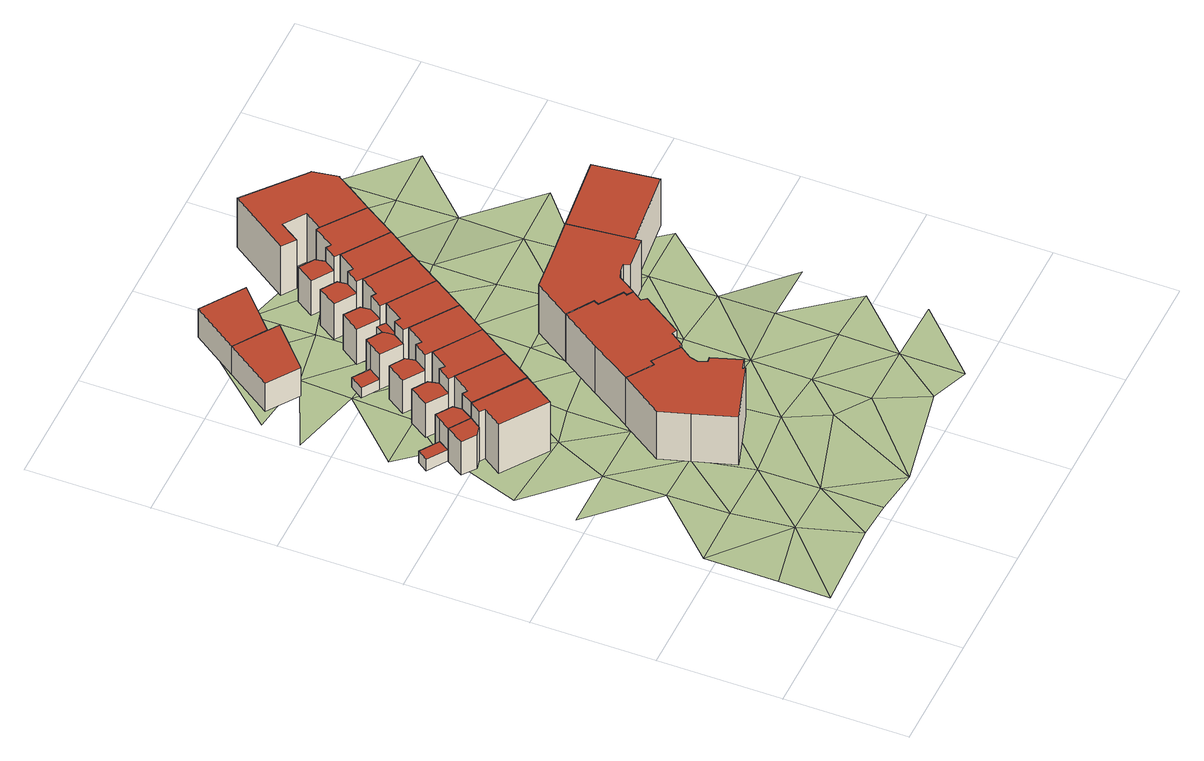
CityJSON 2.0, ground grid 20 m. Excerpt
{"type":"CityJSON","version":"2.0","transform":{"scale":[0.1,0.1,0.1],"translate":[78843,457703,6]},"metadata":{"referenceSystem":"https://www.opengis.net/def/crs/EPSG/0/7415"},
"CityObjects":{
"building1":{"type":"Building","children":["building1-1","building1-2"]},
"building1-1":{"type":"BuildingPart","attributes":{"roofType":"1000","RelativeEavesHeight":6.84,"RelativeRidgeHeight":6.84,"AbsoluteEavesHeight":13.2,"AbsoluteRidgeHeight":13.2},"parents":["building1"],"geometry":[{"type":"Solid","lod":"2","boundaries":[[[[0,1,2,3]],[[1,4,5,2]],[[4,6,7,5]],[[6,8,9,7]],[[8,0,3,9]],[[8,6,4,1,0]],[[3,2,5,7,9]]]],"semantics":{"surfaces":[{"type":"WallSurface"},{"type":"RoofSurface","Direction":0,"Slope":90},{"type":"GroundSurface"}],"values":[[0,0,0,0,0,1,2]]}}]},
"building1-2":{"type":"BuildingPart","attributes":{"roofType":"1000","RelativeEavesHeight":10.1,"RelativeRidgeHeight":10.1,"AbsoluteEavesHeight":16.35,"AbsoluteRidgeHeight":16.35},"parents":["building1"],"geometry":[{"type":"Solid","lod":"2","boundaries":[[[[10,11,12,13]],[[11,14,15,12]],[[14,16,17,15]],[[16,18,19,17]],[[18,20,21,19]],[[20,10,13,21]],[[20,18,16,14,11,10]],[[13,12,15,17,19,21]]]],"semantics":{"surfaces":[{"type":"WallSurface"},{"type":"RoofSurface","Direction":0,"Slope":90},{"type":"GroundSurface"}],"values":[[0,0,0,0,0,0,1,2]]}}]},
"building2":{"type":"Building","children":["building2-1","building2-2","building2-3"]},
"building2-1":{"type":"BuildingPart","attributes":{"roofType":"1000","RelativeEavesHeight":2.29,"RelativeRidgeHeight":2.29,"AbsoluteEavesHeight":8.7,"AbsoluteRidgeHeight":8.7},"parents":["building2"],"geometry":[{"type":"Solid","lod":"2","boundaries":[[[[22,23,24,25]],[[23,26,27,24]],[[26,28,29,27]],[[28,22,25,29]],[[28,26,23,22]],[[25,24,27,29]]]],"semantics":{"surfaces":[{"type":"WallSurface"},{"type":"RoofSurface","Direction":0,"Slope":90},{"type":"GroundSurface"}],"values":[[0,0,0,0,1,2]]}}]},
"building2-2":{"type":"BuildingPart","attributes":{"roofType":"1000","RelativeEavesHeight":6.83,"RelativeRidgeHeight":6.83,"AbsoluteEavesHeight":13.2,"AbsoluteRidgeHeight":13.2},"parents":["building2"],"geometry":[{"type":"Solid","lod":"2","boundaries":[[[[0,8,9,3]],[[8,30,25,9]],[[30,31,29,25]],[[31,32,33,29]],[[32,34,35,33]],[[34,36,37,35]],[[36,0,3,37]],[[36,34,32,31,30,8,0]],[[3,9,25,29,33,35,37]]]],"semantics":{"surfaces":[{"type":"WallSurface"},{"type":"RoofSurface","Direction":0,"Slope":90},{"type":"GroundSurface"}],"values":[[0,0,0,0,0,0,0,1,2]]}}]},
"building2-3":{"type":"BuildingPart","attributes":{"roofType":"1000","RelativeEavesHeight":10.08,"RelativeRidgeHeight":10.08,"AbsoluteEavesHeight":16.35,"AbsoluteRidgeHeight":16.35},"parents":["building2"],"geometry":[{"type":"Solid","lod":"2","boundaries":[[[[38,39,40,41]],[[39,42,43,40]],[[42,44,45,43]],[[44,46,47,45]],[[46,48,49,47]],[[48,38,41,49]],[[48,46,44,42,39,38]],[[41,40,43,45,47,49]]]],"semantics":{"surfaces":[{"type":"WallSurface"},{"type":"RoofSurface","Direction":11.87,"Slope":90},{"type":"GroundSurface"}],"values":[[0,0,0,0,0,0,1,2]]}}]},
"building3":{"type":"Building","attributes":{"roofType":"1000","RelativeEavesHeight":9.79,"RelativeRidgeHeight":9.79,"AbsoluteEavesHeight":16.14,"AbsoluteRidgeHeight":16.14},"geometry":[{"type":"Solid","lod":"2","boundaries":[[[[50,51,52,53]],[[51,54,55,52]],[[54,56,57,55]],[[56,58,59,57]],[[58,60,61,59]],[[60,62,63,61]],[[62,64,65,63]],[[64,66,67,65]],[[66,68,69,67]],[[68,70,71,69]],[[70,72,73,71]],[[72,74,75,73]],[[74,76,77,75]],[[76,78,79,77]],[[78,50,53,79]],[[78,76,74,72,70,68,66,64,62,60,58,56,54,51,50]],[[53,52,55,57,59,61,63,65,67,69,71,73,75,77,79]]]],"semantics":{"surfaces":[{"type":"WallSurface"},{"type":"RoofSurface","Direction":0,"Slope":90},{"type":"GroundSurface"}],"values":[[0,0,0,0,0,0,0,0,0,0,0,0,0,0,0,1,2]]}}]},
"building4":{"type":"Building","children":["building4-1","building4-2"]},
"building4-1":{"type":"BuildingPart","attributes":{"roofType":"1000","RelativeEavesHeight":10.06,"RelativeRidgeHeight":10.06,"AbsoluteEavesHeight":16.35,"AbsoluteRidgeHeight":16.35},"parents":["building4"],"geometry":[{"type":"Solid","lod":"2","boundaries":[[[[80,38,41,81]],[[38,82,83,41]],[[82,84,85,83]],[[84,86,87,85]],[[86,88,89,87]],[[88,80,81,89]],[[88,86,84,82,38,80]],[[81,41,83,85,87,89]]]],"semantics":{"surfaces":[{"type":"WallSurface"},{"type":"RoofSurface","Direction":12.4,"Slope":90},{"type":"GroundSurface"}],"values":[[0,0,0,0,0,0,1,2]]}}]},
"building4-2":{"type":"BuildingPart","attributes":{"roofType":"1000","RelativeEavesHeight":7,"RelativeRidgeHeight":7,"AbsoluteEavesHeight":13.38,"AbsoluteRidgeHeight":13.38},"parents":["building4"],"geometry":[{"type":"Solid","lod":"2","boundaries":[[[[90,91,92,93]],[[91,94,95,92]],[[94,96,97,95]],[[96,98,99,97]],[[98,90,93,99]],[[98,96,94,91,90]],[[93,92,95,97,99]]]],"semantics":{"surfaces":[{"type":"WallSurface"},{"type":"RoofSurface","Direction":0,"Slope":90},{"type":"GroundSurface"}],"values":[[0,0,0,0,0,1,2]]}}]},
"building5":{"type":"Building","attributes":{"roofType":"1000","RelativeEavesHeight":5.78,"RelativeRidgeHeight":5.78,"AbsoluteEavesHeight":12.29,"AbsoluteRidgeHeight":12.29},"geometry":[{"type":"Solid","lod":"2","boundaries":[[[[100,101,102,103]],[[101,104,105,102]],[[104,106,107,105]],[[106,100,103,107]],[[106,104,101,100]],[[103,102,105,107]]]],"semantics":{"surfaces":[{"type":"WallSurface"},{"type":"RoofSurface","Direction":166.5,"Slope":90},{"type":"GroundSurface"}],"values":[[0,0,0,0,1,2]]}}]},
"building6":{"type":"Building","children":["building6-1","building6-2"]},
"building6-1":{"type":"BuildingPart","attributes":{"roofType":"1000","RelativeEavesHeight":10.04,"RelativeRidgeHeight":10.04,"AbsoluteEavesHeight":16.35,"AbsoluteRidgeHeight":16.35},"parents":["building6"],"geometry":[{"type":"Solid","lod":"2","boundaries":[[[[108,80,81,109]],[[80,110,111,81]],[[110,112,113,111]],[[112,114,115,113]],[[114,116,117,115]],[[116,108,109,117]],[[116,114,112,110,80,108]],[[109,81,111,113,115,117]]]],"semantics":{"surfaces":[{"type":"WallSurface"},{"type":"RoofSurface","Direction":0,"Slope":90},{"type":"GroundSurface"}],"values":[[0,0,0,0,0,0,1,2]]}}]},
"building6-2":{"type":"BuildingPart","attributes":{"roofType":"1000","RelativeEavesHeight":6.8,"RelativeRidgeHeight":6.8,"AbsoluteEavesHeight":13.2,"AbsoluteRidgeHeight":13.2},"parents":["building6"],"geometry":[{"type":"Solid","lod":"2","boundaries":[[[[118,119,120,121]],[[119,122,123,120]],[[122,124,125,123]],[[124,126,127,125]],[[126,118,121,127]],[[126,124,122,119,118]],[[121,120,123,125,127]]]],"semantics":{"surfaces":[{"type":"WallSurface"},{"type":"RoofSurface","Direction":0,"Slope":90},{"type":"GroundSurface"}],"values":[[0,0,0,0,0,1,2]]}}]},
"building7":{"type":"Building","children":["building7-1","building7-2","building7-3","building7-4"]},
"building7-1":{"type":"BuildingPart","attributes":{"roofType":"1000","RelativeEavesHeight":7.11,"RelativeRidgeHeight":7.11,"AbsoluteEavesHeight":13.55,"AbsoluteRidgeHeight":13.55},"parents":["building7"],"geometry":[{"type":"Solid","lod":"2","boundaries":[[[[128,129,130,131]],[[129,132,133,130]],[[132,134,135,133]],[[134,136,137,135]],[[136,138,139,137]],[[138,140,141,139]],[[140,128,131,141]],[[140,138,136,134,132,129,128]],[[131,130,133,135,137,139,141]]]],"semantics":{"surfaces":[{"type":"WallSurface"},{"type":"RoofSurface","Direction":111.69,"Slope":90},{"type":"GroundSurface"}],"values":[[0,0,0,0,0,0,0,1,2]]}}]},
"building7-2":{"type":"BuildingPart","attributes":{"roofType":"1000","RelativeEavesHeight":10.02,"RelativeRidgeHeight":10.02,"AbsoluteEavesHeight":16.35,"AbsoluteRidgeHeight":16.35},"parents":["building7"],"geometry":[{"type":"Solid","lod":"2","boundaries":[[[[142,143,144,145]],[[143,108,109,144]],[[108,116,117,109]],[[116,146,147,117]],[[146,148,149,147]],[[148,150,151,149]],[[150,152,153,151]],[[152,142,145,153]],[[152,150,148,146,116,108,143,142]],[[145,144,109,117,147,149,151,153]]]],"semantics":{"surfaces":[{"type":"WallSurface"},{"type":"RoofSurface","Direction":9.28,"Slope":90},{"type":"GroundSurface"}],"values":[[0,0,0,0,0,0,0,0,1,2]]}}]},
"building7-3":{"type":"BuildingPart","attributes":{"roofType":"1000","RelativeEavesHeight":1.97,"RelativeRidgeHeight":1.97,"AbsoluteEavesHeight":8.45,"AbsoluteRidgeHeight":8.45},"parents":["building7"],"geometry":[{"type":"Solid","lod":"2","boundaries":[[[[154,155,156,157]],[[155,158,159,156]],[[158,160,161,159]],[[160,154,157,161]],[[160,158,155,154]],[[157,156,159,161]]]],"semantics":{"surfaces":[{"type":"WallSurface"},{"type":"RoofSurface","Direction":0,"Slope":90},{"type":"GroundSurface"}],"values":[[0,0,0,0,1,2]]}}]},
"building7-4":{"type":"BuildingPart","attributes":{"roofType":"1000","RelativeEavesHeight":5.88,"RelativeRidgeHeight":5.88,"AbsoluteEavesHeight":12.35,"AbsoluteRidgeHeight":12.35},"parents":["building7"],"geometry":[{"type":"Solid","lod":"2","boundaries":[[[[162,163,164,165]],[[163,166,167,164]],[[166,168,169,167]],[[168,170,171,169]],[[170,162,165,171]],[[170,168,166,163,162]],[[165,164,167,169,171]]]],"semantics":{"surfaces":[{"type":"WallSurface"},{"type":"RoofSurface","Direction":42.53,"Slope":90},{"type":"GroundSurface"}],"values":[[0,0,0,0,0,1,2]]}}]},
"building8":{"type":"Building","attributes":{"roofType":"1000","RelativeEavesHeight":9.75,"RelativeRidgeHeight":9.75,"AbsoluteEavesHeight":16.14,"AbsoluteRidgeHeight":16.14},"geometry":[{"type":"Solid","lod":"2","boundaries":[[[[172,173,174,175]],[[173,176,177,174]],[[176,178,179,177]],[[178,180,181,179]],[[180,182,183,181]],[[182,68,184,183]],[[68,66,185,184]],[[66,64,186,185]],[[64,62,187,186]],[[62,188,189,187]],[[188,190,191,189]],[[190,192,193,191]],[[192,194,195,193]],[[194,196,197,195]],[[196,198,199,197]],[[198,200,201,199]],[[200,202,203,201]],[[202,204,205,203]],[[204,172,175,205]],[[204,202,200,198,196,194,192,190,188,62,64,66,68,182,180,178,176,173,172]],[[175,174,177,179,181,183,184,185,186,187,189,191,193,195,197,199,201,203,205]]]],"semantics":{"surfaces":[{"type":"WallSurface"},{"type":"RoofSurface","Direction":0,"Slope":90},{"type":"GroundSurface"}],"values":[[0,0,0,0,0,0,0,0,0,0,0,0,0,0,0,0,0,0,0,1,2]]}}]},
"building9":{"type":"Building","attributes":{"roofType":"1000","RelativeEavesHeight":5.77,"RelativeRidgeHeight":5.77,"AbsoluteEavesHeight":12.28,"AbsoluteRidgeHeight":12.28},"geometry":[{"type":"Solid","lod":"2","boundaries":[[[[206,104,105,207]],[[104,208,209,105]],[[208,210,211,209]],[[210,206,207,211]],[[210,208,104,206]],[[207,105,209,211]]]],"semantics":{"surfaces":[{"type":"WallSurface"},{"type":"RoofSurface","Direction":166.62,"Slope":90},{"type":"GroundSurface"}],"values":[[0,0,0,0,1,2]]}}]},
"building10":{"type":"Building","children":["building10-1","building10-2"]},
"building10-1":{"type":"BuildingPart","attributes":{"roofType":"1000","RelativeEavesHeight":9.97,"RelativeRidgeHeight":9.97,"AbsoluteEavesHeight":16.35,"AbsoluteRidgeHeight":16.35},"parents":["building10"],"geometry":[{"type":"Solid","lod":"2","boundaries":[[[[212,142,213,214]],[[142,215,216,213]],[[215,217,218,216]],[[217,219,220,218]],[[219,221,222,220]],[[221,212,214,222]],[[221,219,217,215,142,212]],[[214,213,216,218,220,222]]]],"semantics":{"surfaces":[{"type":"WallSurface"},{"type":"RoofSurface","Direction":12.06,"Slope":90},{"type":"GroundSurface"}],"values":[[0,0,0,0,0,0,1,2]]}}]},
"building10-2":{"type":"BuildingPart","attributes":{"roofType":"1000","RelativeEavesHeight":7.17,"RelativeRidgeHeight":7.17,"AbsoluteEavesHeight":13.7,"AbsoluteRidgeHeight":13.7},"parents":["building10"],"geometry":[{"type":"Solid","lod":"2","boundaries":[[[[223,224,225,226]],[[224,227,228,225]],[[227,229,230,228]],[[229,231,232,230]],[[231,223,226,232]],[[231,229,227,224,223]],[[226,225,228,230,232]]]],"semantics":{"surfaces":[{"type":"WallSurface"},{"type":"RoofSurface","Direction":0,"Slope":90},{"type":"GroundSurface"}],"values":[[0,0,0,0,0,1,2]]}}]},
"building11":{"type":"Building","children":["building11-1","building11-2"]},
"building11-1":{"type":"BuildingPart","attributes":{"roofType":"1000","RelativeEavesHeight":9.96,"RelativeRidgeHeight":9.96,"AbsoluteEavesHeight":16.35,"AbsoluteRidgeHeight":16.35},"parents":["building11"],"geometry":[{"type":"Solid","lod":"2","boundaries":[[[[233,212,214,234]],[[212,235,236,214]],[[235,237,238,236]],[[237,239,240,238]],[[239,241,242,240]],[[241,233,234,242]],[[241,239,237,235,212,233]],[[234,214,236,238,240,242]]]],"semantics":{"surfaces":[{"type":"WallSurface"},{"type":"RoofSurface","Direction":12.42,"Slope":90},{"type":"GroundSurface"}],"values":[[0,0,0,0,0,0,1,2]]}}]},
"building11-2":{"type":"BuildingPart","attributes":{"roofType":"1000","RelativeEavesHeight":7.33,"RelativeRidgeHeight":7.33,"AbsoluteEavesHeight":13.89,"AbsoluteRidgeHeight":13.89},"parents":["building11"],"geometry":[{"type":"Solid","lod":"2","boundaries":[[[[243,244,245,246]],[[244,247,248,245]],[[247,249,250,248]],[[249,251,252,250]],[[251,243,246,252]],[[251,249,247,244,243]],[[246,245,248,250,252]]]],"semantics":{"surfaces":[{"type":"WallSurface"},{"type":"RoofSurface","Direction":0,"Slope":90},{"type":"GroundSurface"}],"values":[[0,0,0,0,0,1,2]]}}]},
"building12":{"type":"Building","attributes":{"roofType":"1000","RelativeEavesHeight":9.73,"RelativeRidgeHeight":9.73,"AbsoluteEavesHeight":16.15,"AbsoluteRidgeHeight":16.15},"geometry":[{"type":"Solid","lod":"2","boundaries":[[[[253,254,255,256]],[[254,257,258,255]],[[257,259,260,258]],[[259,261,262,260]],[[261,263,264,262]],[[263,265,266,264]],[[265,267,268,266]],[[267,269,201,268]],[[269,270,199,201]],[[270,271,197,199]],[[271,272,195,197]],[[272,273,193,195]],[[273,274,191,193]],[[274,275,276,191]],[[275,277,278,276]],[[277,279,280,278]],[[279,253,256,280]],[[279,277,275,274,273,272,271,270,269,267,265,263,261,259,257,254,253]],[[256,255,258,260,262,264,266,268,201,199,197,195,193,191,276,278,280]]]],"semantics":{"surfaces":[{"type":"WallSurface"},{"type":"RoofSurface","Direction":0,"Slope":90},{"type":"GroundSurface"}],"values":[[0,0,0,0,0,0,0,0,0,0,0,0,0,0,0,0,0,1,2]]}}]},
"building13":{"type":"Building","children":["building13-1","building13-2"]},
"building13-1":{"type":"BuildingPart","attributes":{"roofType":"1000","RelativeEavesHeight":9.95,"RelativeRidgeHeight":9.95,"AbsoluteEavesHeight":16.35,"AbsoluteRidgeHeight":16.35},"parents":["building13"],"geometry":[{"type":"Solid","lod":"2","boundaries":[[[[281,233,234,282]],[[233,283,284,234]],[[283,285,286,284]],[[285,287,288,286]],[[287,289,290,288]],[[289,291,292,290]],[[291,281,282,292]],[[291,289,287,285,283,233,281]],[[282,234,284,286,288,290,292]]]],"semantics":{"surfaces":[{"type":"WallSurface"},{"type":"RoofSurface","Direction":0,"Slope":90},{"type":"GroundSurface"}],"values":[[0,0,0,0,0,0,0,1,2]]}}]},
"building13-2":{"type":"BuildingPart","attributes":{"roofType":"1000","RelativeEavesHeight":7,"RelativeRidgeHeight":7,"AbsoluteEavesHeight":13.59,"AbsoluteRidgeHeight":13.59},"parents":["building13"],"geometry":[{"type":"Solid","lod":"2","boundaries":[[[[293,294,295,296]],[[294,297,298,295]],[[297,299,300,298]],[[299,301,302,300]],[[301,293,296,302]],[[301,299,297,294,293]],[[296,295,298,300,302]]]],"semantics":{"surfaces":[{"type":"WallSurface"},{"type":"RoofSurface","Direction":0,"Slope":90},{"type":"GroundSurface"}],"values":[[0,0,0,0,0,1,2]]}}]},
"building14":{"type":"Building","attributes":{"roofType":"1000","RelativeEavesHeight":9.95,"RelativeRidgeHeight":9.95,"AbsoluteEavesHeight":16.35,"AbsoluteRidgeHeight":16.35},"geometry":[{"type":"Solid","lod":"2","boundaries":[[[[303,304,305,306]],[[304,307,308,305]],[[307,281,282,308]],[[281,291,292,282]],[[291,309,310,292]],[[309,311,312,310]],[[311,313,314,312]],[[313,315,316,314]],[[315,317,318,316]],[[317,319,320,318]],[[319,321,322,320]],[[321,303,306,322]],[[321,319,317,315,313,311,309,291,281,307,304,303]],[[306,305,308,282,292,310,312,314,316,318,320,322]]]],"semantics":{"surfaces":[{"type":"WallSurface"},{"type":"RoofSurface","Direction":0,"Slope":90},{"type":"GroundSurface"}],"values":[[0,0,0,0,0,0,0,0,0,0,0,0,1,2]]}}]},
"building15":{"type":"Building","attributes":{"roofType":"1000","RelativeEavesHeight":9.59,"RelativeRidgeHeight":9.59,"AbsoluteEavesHeight":16.15,"AbsoluteRidgeHeight":16.15},"geometry":[{"type":"Solid","lod":"2","boundaries":[[[[323,324,325,326]],[[324,327,328,325]],[[327,329,330,328]],[[329,323,326,330]],[[329,327,324,323]],[[326,325,328,330]]]],"semantics":{"surfaces":[{"type":"WallSurface"},{"type":"RoofSurface","Direction":0,"Slope":90},{"type":"GroundSurface"}],"values":[[0,0,0,0,1,2]]}}]},
"terrain1":{"type":"TINRelief","geometry":[{"type":"CompositeSurface","lod":"2","boundaries":[[[331,332,333]],[[334,331,333]],[[332,335,333]],[[334,333,336]],[[334,336,337]],[[333,335,338]],[[339,337,340]],[[336,333,341]],[[335,342,338]],[[337,336,343]],[[333,338,341]],[[344,340,345]],[[340,337,343]],[[346,344,345]],[[336,341,343]],[[338,342,347]],[[348,346,349]],[[340,343,350]],[[345,340,350]],[[348,349,351]],[[341,338,352]],[[338,347,353]],[[346,345,354]],[[343,341,355]],[[349,346,354]],[[356,351,357]],[[345,350,358]],[[350,343,355]],[[338,353,352]],[[341,352,355]],[[345,358,354]],[[351,349,359]],[[360,357,361]],[[349,354,359]],[[347,362,353]],[[358,350,363]],[[347,364,362]],[[357,351,365]],[[350,355,366]],[[351,359,365]],[[354,358,363]],[[350,366,363]],[[352,353,367]],[[361,357,368]],[[355,352,369]],[[357,365,368]],[[353,362,367]],[[359,354,370]],[[354,363,371]],[[366,355,369]],[[352,367,369]],[[365,359,370]],[[361,368,372]],[[354,371,370]],[[362,364,373]],[[367,362,373]],[[363,366,374]],[[366,369,375]],[[368,365,376]],[[371,363,374]],[[364,377,373]],[[366,375,374]],[[369,367,378]],[[365,370,379]],[[372,368,376]],[[367,373,378]],[[365,379,376]],[[370,371,380]],[[371,374,380]],[[375,369,381]],[[369,378,382]],[[372,376,383]],[[373,377,384]],[[379,370,385]],[[369,382,381]],[[370,380,385]],[[374,375,386]],[[378,373,387]],[[375,381,386]],[[380,374,386]],[[376,379,388]],[[382,378,387]],[[379,385,389]],[[383,376,388]],[[379,389,388]],[[381,382,390]],[[385,380,391]],[[380,386,392]],[[389,385,391]],[[383,388,393]],[[380,392,391]],[[386,381,394]],[[388,389,395]],[[392,386,394]],[[389,391,395]],[[393,388,396]],[[388,395,396]],[[391,392,397]],[[395,391,397]],[[393,396,398]],[[396,395,399]],[[398,396,399]]]}]}
},
"vertices":[
[90,617,72],[77,599,72],[77,599,4],[90,617,4],[61,595,72],[61,595,4],[39,611,72],[39,611,4],[57,639,72],[57,639,4],
[90,617,103],[170,562,103],[170,562,2],[90,617,2],[137,512,103],[137,512,2],[65,563,103],[65,563,2],[86,593,103],[86,593,2],[77,599,103],[77,599,2],
[58,640,27],[27,661,27],[27,661,4],[58,640,4],[39,678,27],[39,678,4],[69,658,27],[69,658,4],
[58,640,72],[69,658,72],[76,668,72],[76,668,4],[101,651,72],[101,651,4],[102,636,72],[102,636,4],
[202,611,104],[170,562,104],[170,562,3],[202,611,3],[90,617,104],[90,617,3],[102,636,104],[102,636,3],[110,631,104],[110,631,3],[130,661,104],[130,661,3],
[330,288,101],[313,283,101],[313,283,3],[330,288,3],[315,279,101],[315,279,3],[218,249,101],[218,249,3],[197,315,101],[197,315,3],[182,363,101],[182,363,3],[228,432,101],[228,432,3],[269,404,101],[269,404,3],[274,412,101],[274,412,3],[318,382,101],[318,382,3],[304,363,101],[304,363,3],[300,348,101],[300,348,3],[301,347,101],[301,347,3],[306,335,101],[306,335,3],[314,336,101],[314,336,3],
[235,661,104],[235,661,3],[122,666,104],[122,666,3],[136,687,104],[136,687,3],[143,681,104],[143,681,3],[163,710,104],[163,710,3],
[122,666,74],[90,689,74],[90,689,4],[122,666,4],[109,719,74],[109,719,4],[132,704,74],[132,704,4],[136,687,74],[136,687,4],
[96,889,63],[46,924,63],[46,924,5],[96,889,5],[97,999,63],[97,999,5],[165,952,63],[165,952,5],
[268,711,104],[268,711,3],[154,717,104],[154,717,3],[168,738,104],[168,738,3],[176,732,104],[176,732,3],[196,761,104],[196,761,3],
[154,717,72],[122,739,72],[122,739,4],[154,717,4],[142,769,72],[142,769,4],[165,754,72],[165,754,4],[168,738,72],[168,738,4],
[168,810,76],[175,819,76],[175,819,4],[168,810,4],[198,804,76],[198,804,4],[200,796,76],[200,796,4],[200,785,76],[200,785,4],[188,766,76],[188,766,4],[154,789,76],[154,789,4],
[301,762,104],[290,745,104],[290,745,3],[301,762,3],[188,766,104],[188,766,3],[200,785,104],[200,785,3],[208,780,104],[208,780,3],[229,811,104],[229,811,3],
[127,807,25],[142,828,25],[142,828,5],[127,807,5],[168,810,25],[168,810,5],[154,789,25],[154,789,5],
[200,796,64],[216,821,64],[216,821,5],[200,796,5],[229,811,64],[229,811,5],[208,780,64],[208,780,5],[200,785,64],[200,785,5],
[368,434,101],[347,402,101],[347,402,4],[368,434,4],[338,405,101],[338,405,4],[324,385,101],[324,385,4],[322,383,101],[322,383,4],[319,385,101],[319,385,4],[318,382,4],[274,412,4],[269,404,4],[228,432,4],[271,498,101],[271,498,4],[314,563,101],[314,563,4],[355,536,101],[355,536,4],[351,528,101],[351,528,4],[388,503,101],[388,503,4],[385,497,101],[385,497,4],[395,491,101],[395,491,4],[384,475,101],[384,475,4],[390,467,101],[390,467,4],
[148,964,63],[148,964,5],[149,1074,63],[149,1074,5],[217,1027,63],[217,1027,5],
[334,813,104],[301,762,4],[334,813,4],[221,817,104],[221,817,4],[234,837,104],[234,837,4],[242,832,104],[242,832,4],[262,862,104],[262,862,4],
[221,817,77],[188,840,77],[188,840,5],[221,817,5],[208,870,77],[208,870,5],[232,853,77],[232,853,5],[234,837,77],[234,837,5],
[367,862,104],[367,862,4],[254,868,104],[254,868,4],[267,888,104],[267,888,4],[275,883,104],[275,883,4],[295,912,104],[295,912,4],
[254,868,79],[221,890,79],[221,890,6],[254,868,6],[241,920,79],[241,920,6],[265,904,79],[265,904,6],[267,888,79],[267,888,6],
[495,532,102],[496,522,102],[496,522,4],[495,532,4],[494,521,102],[494,521,4],[443,516,102],[443,516,4],[440,526,102],[440,526,4],[426,524,102],[426,524,4],[425,524,102],[425,524,4],[414,520,102],[414,520,4],[395,491,102],[385,497,102],[388,503,102],[351,528,102],[355,536,102],[314,563,102],[353,623,102],[353,623,4],[415,629,102],[415,629,4],[484,637,102],[484,637,4],
[400,913,104],[400,913,4],[287,918,104],[287,918,4],[300,937,104],[300,937,4],[308,932,104],[308,932,4],[329,964,104],[329,964,4],[334,962,104],[334,962,4],
[287,918,76],[254,940,76],[254,940,6],[287,918,6],[273,969,76],[273,969,6],[297,953,76],[297,953,6],[300,937,76],[300,937,6],
[443,976,104],[442,976,104],[442,976,4],[443,976,4],[429,956,104],[429,956,4],[354,990,104],[354,990,4],[319,1014,104],[319,1014,4],[298,982,104],[298,982,4],[276,998,104],[276,998,4],[343,1095,104],[343,1095,4],[435,1018,104],[435,1018,4],[436,1018,104],[436,1018,4],
[624,546,101],[495,532,101],[495,532,6],[624,546,6],[484,637,101],[484,637,6],[612,651,101],[612,651,6],
[19,100,4],[17,18,4],[131,122,4],[20,219,4],[160,24,4],[120,220,4],[119,320,3],[220,120,3],[21,421,3],[118,421,3],[219,219,3],[220,20,3],[199,317,4],[22,520,3],[158,508,2],[70,661,4],[291,10,4],[21,718,5],[116,717,4],[219,419,4],[120,819,5],[331,230,4],[366,162,4],[231,616,3],[321,324,7],[3,850,5],[124,903,6],[221,521,3],[187,751,4],[19,918,5],[114,1024,5],[419,124,4],[311,531,5],[458,43,4],[221,808,5],[339,412,6],[421,220,4],[219,918,6],[422,317,4],[325,719,3],[319,621,4],[218,1018,6],[519,123,4],[418,520,7],[420,422,7],[308,941,6],[519,19,4],[521,220,4],[352,810,4],[429,625,5],[520,411,8],[525,322,4],[322,989,6],[620,120,4],[420,718,4],[519,520,7],[610,215,4],[421,916,4],[422,819,3],[619,320,4],[520,718,6],[525,636,6],[421,1020,6],[615,519,8],[521,821,8],[521,920,5],[622,720,6],[520,1019,5],[618,920,7]
]}
